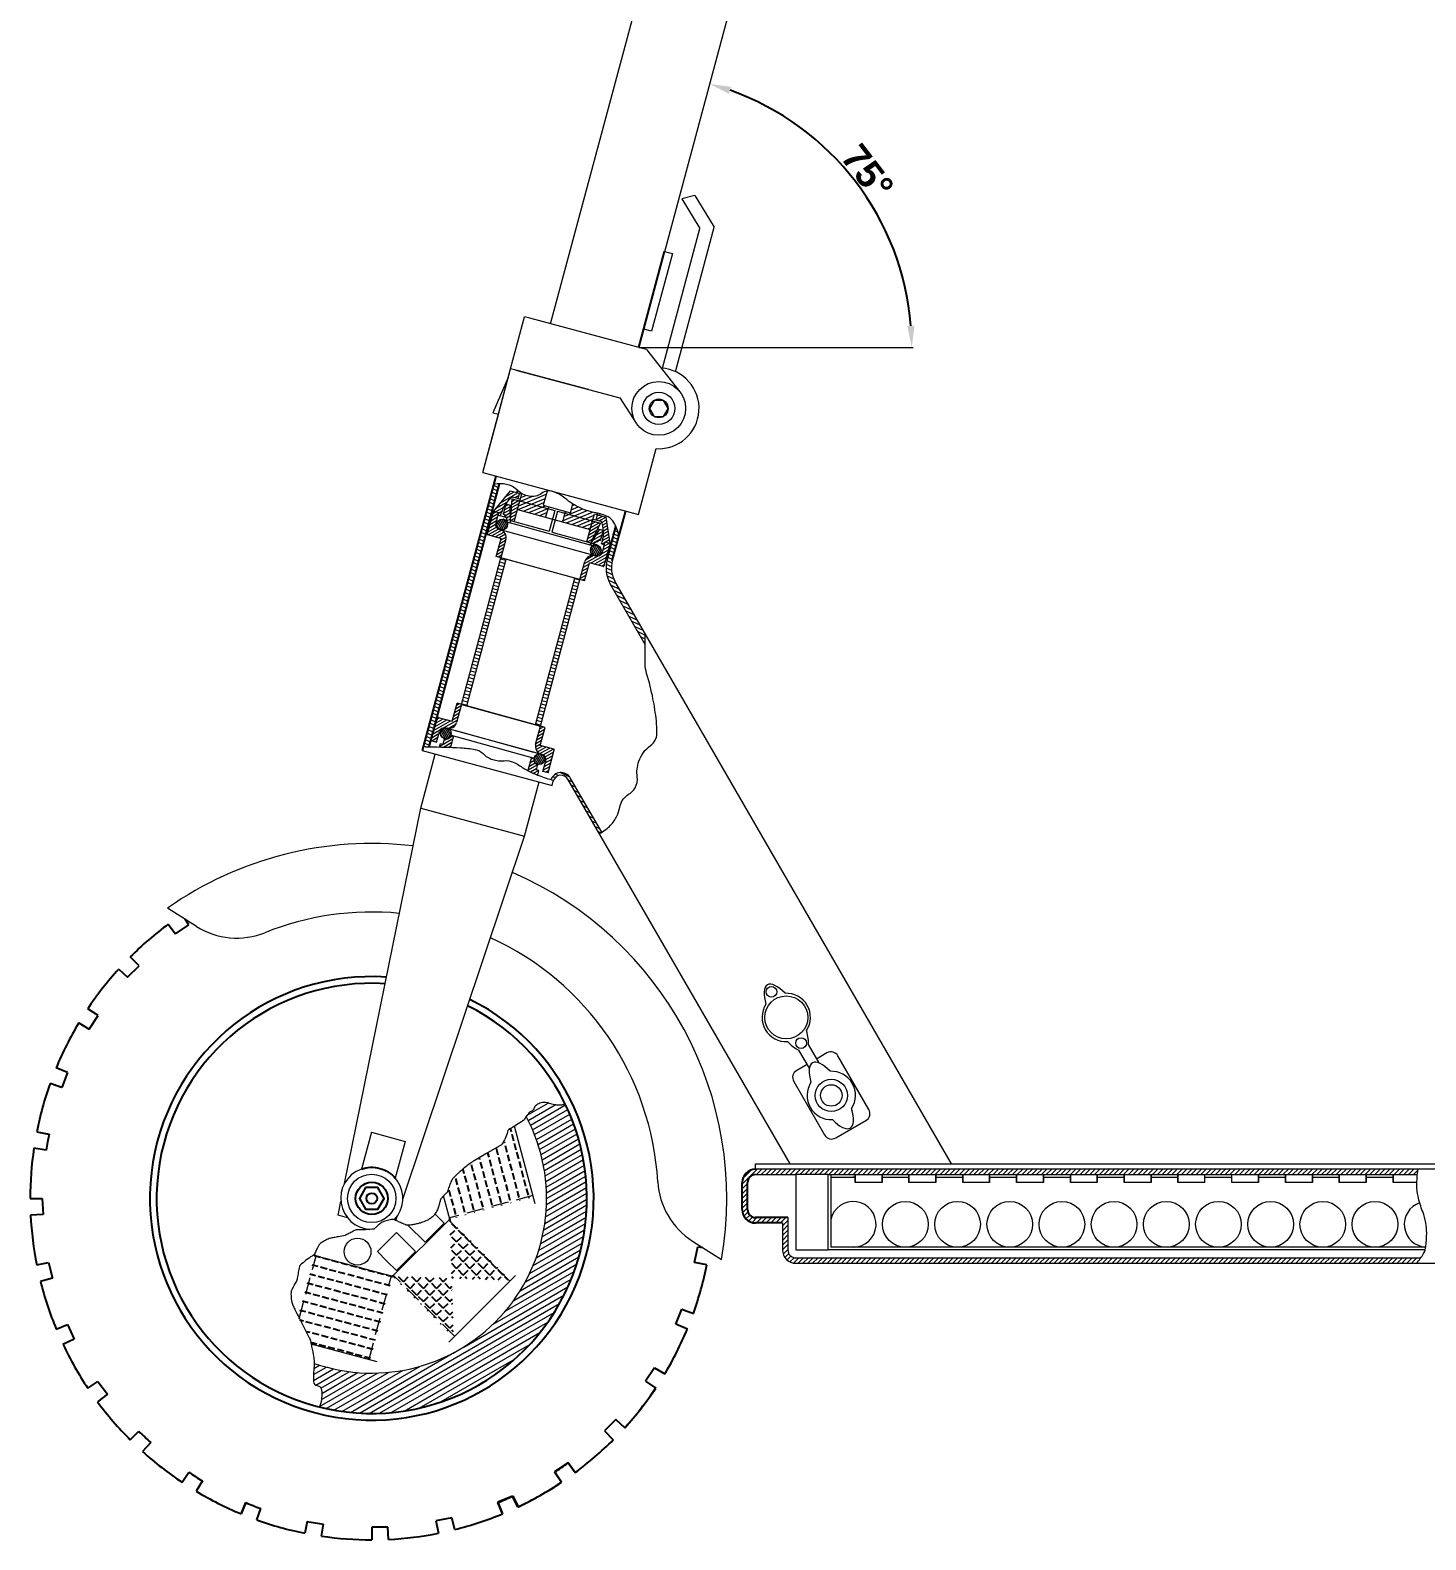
# Model space of a CAD drawing. Header units: millimetres. Extents: x 803 to 2709, y 619 to 2468.
# Drawn here: x 803 to 1322, y 1340 to 1901 of the extents above; entities that cross this region are included whole.
import ezdxf

# ---------------------------------------------------------------- set-up
doc = ezdxf.new("R2010")
doc.units = ezdxf.units.MM
doc.linetypes.add('TRAZOS', pattern=[19.05, 12.7, -6.35])
for name, color, linetype, lineweight in [('01_Contornos', 7, 'Continuous', 20), ('02_Ocultas', 4, 'TRAZOS', 20), ('sombreado', 1, 'Continuous', 18)]:
    doc.layers.add(name, color=color, linetype=linetype, lineweight=lineweight)
doc.layers.add('auxiliar', color=254, linetype='Continuous')
doc.styles.add('EstiloCota', font='arialbd.ttf', dxfattribs={"height": 10})
doc.dimstyles.new('CotasUNE', dxfattribs={"dimtxt": 10, "dimasz": 8, "dimexe": 1.25, "dimexo": 0, "dimtad": 1, "dimtxsty": 'EstiloCota', "dimcen": 2.5, "dimclrd": 256, "dimclrt": 256, "dimadec": 0, "dimazin": 0, "dimtfac": 1, "dimtmove": 0, "dimatfit": 3, "dimfxl": 1, "dimarcsym": 0})

# ---------------------------------------------------------------- blocks, each defined once
blk = doc.blocks.new('*D1')
at = {"layer": '01_Contornos', "lineweight": -2, "transparency": 16777216}
blk.add_arc((1029.32, 1783.04), 101.46, 4.5187, 70.4813, dxfattribs=at)
at = {"layer": '01_Contornos', "transparency": 16777216}
for points in [[(1062.82, 1877.4), (1063.61, 1879.95), (1055.58, 1881.05)], [(1131.8, 1791.09), (1129.13, 1790.98), (1130.78, 1783.04)]]:
    blk.add_solid(points, dxfattribs=at)
at = {"layer": 'Defpoints', "color": 0}
for p in [(1183.32, 2357.77), (1121.28, 1825.92), (1029.32, 1783.04), (1029.32, 1783.04), (1131.33, 1783.04)]:
    blk.add_point(p, dxfattribs=at)
at = {"layer": '01_Contornos', "transparency": 16777216, "insert": (1114.35, 1848.28), "char_height": 10, "attachment_point": 5, "rotation": 307.5, "style": 'EstiloCota'}
blk.add_mtext('75°', dxfattribs=at)

msp = doc.modelspace()

# ---------------------------------------------------------------- hatches: boundary and pattern name
at = {"layer": '01_Contornos', "true_color": 0xf8d731}
h = msp.add_hatch(dxfattribs=at)
h.set_pattern_fill('ANSI31', color=40, scale=0.4, angle=290)
h.set_pattern_definition([(335, (675.5037, 529.142), (0.5367252, 1.1510109), [])])
h.paths.add_polyline_path([(1019.437, 1703.664), (1021.925, 1712.951, 0.0541816), (1020.786, 1716.428), (1017.505, 1704.182, 0.1989124), (1018.704, 1695.076), (1031.689, 1672.585), (1031.689, 1676.585), (1020.436, 1696.076, -0.1989124)])
edge = h.paths.add_edge_path()
edge.add_arc((951.135, 1636.972), 2.746, 227.04724, 241.47194)
edge.add_arc((950.201, 1635.253), 0.789, 241.47194, 268.5598)
edge.add_arc((950.381, 1642.403), 7.942, 268.5598, 270.524)
edge.add_arc((951.002, 1574.475), 59.989, 89.80935, 90.524, ccw=False)
edge.add_line((951.201, 1634.464), (977.419, 1732.308))
edge.add_arc((978.007, 1715.322), 16.996, 91.983, 99.19009)
edge.add_line((975.292, 1732.1), (949.264, 1634.962))
edge = h.paths.add_edge_path()
edge.add_arc((1012.469, 1677.589), 57.532, 253.55246, 255.00251)
edge.add_arc((1000.369, 1620.91), 3, 30, 158.33859, ccw=False)
edge.add_line((1002.967, 1622.41), (1014.647, 1602.179))
edge.add_arc((1005.028, 1619.141), 19.5, 299.55897, 302.49804)
edge.add_line((1015.504, 1602.695), (1003.833, 1622.91))
edge.add_arc((1000.369, 1620.91), 4, 30, 159.74484)
edge.add_line((996.616, 1622.295), (996.179, 1622.412))
h = msp.add_hatch(dxfattribs=at)
h.set_pattern_fill('ANSI31', color=40, scale=0.4, angle=135)
h.set_pattern_definition([(165, (971.2879, 1736.4732), (-0.3287, -1.226726), [])])
h.paths.add_polyline_path([(990.866, 1642.706), (992.794, 1642.175), (1007.401, 1696.688), (1005.472, 1697.219)])
h.paths.add_polyline_path([(979.925, 1704.259), (977.997, 1704.79), (963.39, 1650.277), (965.318, 1649.746)])
h = msp.add_hatch(dxfattribs=at)
h.set_pattern_fill('ANSI31', color=40, scale=0.6)
h.set_pattern_definition([(30, (971.2879, 1736.4732), (-0.9525, 1.649778), [])])
h.paths.add_polyline_path([(1001.847, 1501.716, -0.0408542), (1001.074, 1501.286, -0.0475519), (1000.089, 1501.192, -0.0197365), (998.43, 1501.258, -0.0740815), (996.527, 1501.697, 0.0727926), (994.591, 1502.149, 0.1017585), (992.521, 1501.902, 0.1101736), (990.868, 1500.909, 0.1462664), (990.234, 1499.8, -0.2157183), (989.693, 1499.096, -0.0289247), (989.245, 1498.888, 0.0789052), (988.823, 1498.639, 0.1183631), (988.558, 1498.436, 0.0052142), (987.677, 1497.305, 0.0087481), (987.431, 1496.97, -0.6819546), (908.607, 1405.135, -0.0071335), (908.605, 1404.889, -0.0188617), (908.548, 1403.94, 0.0093833), (908.398, 1402.036, 0.0149854), (908.341, 1400.141, 0.0154248), (908.398, 1398.301, 0.3623277), (909.758, 1396.861, -0.3315012), (911.3, 1395.399, -0.042964), (911.419, 1394.01, -0.0277377), (911.3, 1391.856, -0.0336735), (911.053, 1390.488, -0.0283363), (910.561, 1388.91, 0.638164)])
h = msp.add_hatch(dxfattribs=at)
h.set_pattern_fill('ANSI31', color=40, scale=0.4)
h.paths.add_polyline_path([(1320.036, 1444.357), (1087.714, 1444.357, -0.4142136), (1084.714, 1447.357), (1084.714, 1459.357), (1072.714, 1459.357, -0.4142136), (1069.714, 1462.357), (1069.714, 1472.357, -0.4142136), (1072.714, 1475.357), (1087.714, 1475.357), (1099.714, 1475.357), (1318.79, 1475.357, -0.0113976), (1319.025, 1477.357), (1072.714, 1477.357, 0.4142136), (1067.714, 1472.357), (1067.714, 1462.357, 0.4142136), (1072.714, 1457.357), (1082.714, 1457.357), (1082.714, 1447.357, 0.4142136), (1087.714, 1442.357), (1318.461, 1442.357, 0.0318888)])
at = {"layer": 'auxiliar', "true_color": 0xf8d731}
h = msp.add_hatch(dxfattribs=at)
h.set_pattern_fill('ANGLE', color=40, scale=0.5, angle=45)
h.set_pattern_definition([(45, (1109.7065, 1203.3594), (-2.46957, 2.46957), [2.54, -0.9525]), (135, (1109.7065, 1203.3594), (-2.46957, -2.46957), [2.54, -0.9525])])
edge = h.paths.add_edge_path()
edge.add_line((937.774, 1437.532), (960.482, 1414.824))
edge.add_line((958.988, 1458.745), (981.696, 1436.037))
at = {"layer": 'sombreado', "ltscale": 0.2, "true_color": 0xf8d731}
h = msp.add_hatch(dxfattribs=at)
h.set_pattern_fill('_USER', color=40, angle=29.59359, pattern_type=0)
h.set_pattern_definition([(29.59359, (0.5328, 1287.5394), (-0.4938445, 0.8695502), [])])
h.paths.add_polyline_path([(975.258, 1722.141), (977.186, 1721.61), (976.92, 1720.646), (977.884, 1720.38), (978.15, 1721.344, -0.1733266), (982.335, 1727.452), (984.348, 1726.897), (984.879, 1728.826), (981.505, 1729.755)])
h.paths.add_polyline_path([(1017.175, 1719.926), (1013.801, 1720.856), (1013.27, 1718.928), (1015.283, 1718.373, -0.1733266), (1015.748, 1710.984), (1015.483, 1710.019), (1016.447, 1709.754), (1016.712, 1710.718), (1018.641, 1710.187)])
h = msp.add_hatch(dxfattribs=at)
h.set_pattern_fill('_USER', color=40, angle=29.59359, pattern_type=0)
h.set_pattern_definition([(29.59359, (-123.4419, 1666.0729), (-0.4938445, 0.8695502), [])])
h.paths.add_polyline_path([(981.549, 1718.616), (982.995, 1718.218), (985.12, 1725.93), (982.228, 1726.727)])
h.paths.add_polyline_path([(1015.006, 1717.695), (1012.114, 1718.492), (1009.989, 1710.779), (1011.435, 1710.381)])

# ---------------------------------------------------------------- linework, layer by layer
msp.add_line((1029.318, 1783.041), (1038.894, 1818.78))
at = {"color": 40, "true_color": 0xf8d731}
for p, q in [((976.117, 1735.179), (948.752, 1633.05)), ((977.419, 1732.308), (951.201, 1634.464)), ((1019.437, 1703.664), (1024.414, 1722.238)), ((1017.505, 1704.182), (1020.786, 1716.428)), ((854.356, 1568.517), (857.036, 1564.903)), ((857.036, 1564.903), (862.034, 1568.242)), ((862.034, 1568.242), (860.611, 1570.372)), ((843.493, 1553.026), (840.207, 1556.312)), ((835.909, 1551.798), (839.243, 1548.776)), ((839.243, 1548.776), (843.493, 1553.026)), ((828.277, 1534.485), (824.413, 1537.067)), ((824.938, 1529.488), (828.277, 1534.485)), ((821.078, 1531.801), (824.938, 1529.488)), ((816.834, 1513.389), (812.677, 1515.111)), ((816.834, 1513.389), (814.809, 1507.729)), ((814.809, 1507.729), (810.434, 1509.295)), ((814.67, 1507.779), (810.434, 1509.295)), ((805.45, 1491.286), (809.863, 1490.409)), ((805.45, 1491.286), (810.008, 1490.38)), ((810.008, 1490.38), (809.422, 1487.434)), ((808.981, 1484.463), (804.384, 1485.145)), ((809.422, 1487.434), (808.981, 1484.463)), ((1067.714, 1462.357), (1067.714, 1472.357)), ((1069.714, 1462.357), (1069.714, 1472.357)), ((803.01, 1466.51), (807.51, 1466.51)), ((807.51, 1466.51), (807.805, 1460.506)), ((807.805, 1460.506), (803.163, 1460.278)), ((1084.714, 1459.357), (1072.714, 1459.357)), ((1082.714, 1457.357), (1072.714, 1457.357)), ((1050.011, 1442.64), (1051.184, 1448.535)), ((1051.184, 1448.535), (1053.057, 1448.258)), ((805.45, 1441.733), (809.863, 1442.611)), ((809.863, 1442.611), (811.324, 1436.781)), ((1054.57, 1441.733), (1050.011, 1442.64)), ((811.324, 1436.781), (806.816, 1435.651)), ((1043.049, 1419.688), (1045.349, 1425.241)), ((1045.349, 1425.241), (1049.586, 1423.725)), ((812.677, 1417.909), (816.834, 1419.631)), ((816.834, 1419.631), (819.404, 1414.198)), ((1047.343, 1417.909), (1043.049, 1419.688)), ((819.404, 1414.198), (815.203, 1412.21)), ((824.413, 1395.953), (828.155, 1398.453)), ((828.155, 1398.453), (831.735, 1393.625)), ((1035.081, 1403.532), (1031.742, 1398.535)), ((1031.742, 1398.535), (1035.606, 1395.953)), ((1035.082, 1403.532), (1038.942, 1401.219)), ((831.735, 1393.625), (828.002, 1390.856)), ((1020.776, 1384.244), (1016.526, 1379.994)), ((1024.11, 1381.222), (1020.776, 1384.244)), ((1020.777, 1384.244), (1020.777, 1384.244)), ((1020.777, 1384.244), (1024.111, 1381.222)), ((840.207, 1376.707), (843.389, 1379.889)), ((1016.526, 1379.994), (1019.813, 1376.707)), ((1016.526, 1379.994), (1019.812, 1376.707)), ((1016.631, 1379.889), (1019.813, 1376.707)), ((847.81, 1375.683), (844.79, 1372.347)), ((859.452, 1360.913), (861.952, 1364.655)), ((1002.983, 1368.117), (997.985, 1364.778)), ((997.985, 1364.778), (1000.567, 1360.913)), ((1000.568, 1360.913), (998.068, 1364.655)), ((1005.663, 1364.503), (1002.983, 1368.117)), ((1002.984, 1368.117), (1005.664, 1364.502)), ((1002.984, 1368.117), (1005.664, 1364.502)), ((867.032, 1361.438), (864.719, 1357.578)), ((867.032, 1361.438), (864.719, 1357.578)), ((881.409, 1349.177), (883.131, 1353.335)), ((883.131, 1353.335), (881.409, 1349.177)), ((982.385, 1355.771), (976.832, 1353.471)), ((976.832, 1353.471), (978.61, 1349.177)), ((978.611, 1349.177), (976.889, 1353.334)), ((984.309, 1351.703), (982.385, 1355.771)), ((982.467, 1355.809), (984.394, 1351.743)), ((887.225, 1346.934), (888.741, 1351.171)), ((959.775, 1347.681), (953.879, 1346.508)), ((960.868, 1343.316), (959.775, 1347.681)), ((906.023, 1346.381), (905.142, 1341.968)), ((911.375, 1340.885), (912.035, 1345.336)), ((936.02, 1344.157), (930.01, 1344.157)), ((930.01, 1344.157), (930.01, 1339.51)), ((936.241, 1339.663), (936.02, 1344.157)), ((953.879, 1346.508), (954.786, 1341.95))]:
    msp.add_line(p, q, dxfattribs=at)
msp.add_lwpolyline([(926.206, 1477.429, -0.0747636), (929.585, 1478.065, -0.0747636), (933.002, 1477.678, -0.0747636), (936.154, 1476.304, -0.0747636), (938.763, 1474.064)], format="xyb")
msp.add_lwpolyline([(927.7, 1470.51), (925.391, 1466.51), (927.7, 1462.51), (932.319, 1462.51), (934.629, 1466.51), (932.319, 1470.51)], close=True)
for radius in [6, 2]:
    msp.add_circle((930.01, 1466.51), radius)
for centre, radius, start, end in [((930.01, 1466.51), 127, 126.5625, 135), ((930.01, 1466.51), 127, 137.8125, 146.25), ((930.01, 1466.51), 82.5, 86.22382, 63.77603), ((930.01, 1466.51), 80, 86.46591, 63.53394), ((930.01, 1466.51), 127, 149.0625, 157.5), ((930.01, 1466.51), 127, 160.3125, 168.75), ((930.01, 1466.51), 127, 160.3125, 168.75), ((930.01, 1466.51), 127, 171.5625, 180), ((1072.714, 1472.357), 5, 90, 180), ((1072.714, 1472.357), 3, 90, 180), ((930.01, 1466.51), 127, 182.8125, 191.25), ((1072.714, 1462.357), 5, 180, 270), ((1072.714, 1462.357), 3, 180, 270), ((930.01, 1466.509), 127, 340.31281, 348.75031), ((930.01, 1466.51), 127, 194.0625, 202.5), ((930.01, 1466.509), 127, 329.06281, 337.50031), ((930.01, 1466.51), 127, 205.3125, 213.75), ((930.01, 1466.51), 127, 317.8125, 326.25), ((930.01, 1466.509), 127, 317.81281, 326.20847), ((930.01, 1466.51), 127, 216.5625, 225), ((930.01, 1466.51), 122.5, 225, 227.85434), ((930.01, 1466.51), 127, 306.5625, 315), ((930.01, 1466.509), 127, 306.56281, 315.00031), ((930.01, 1466.509), 127, 306.56281, 315.00031), ((930.01, 1466.51), 127, 227.85434, 236.25), ((930.01, 1466.51), 122.5, 236.25, 239.0625), ((930.01, 1466.509), 122.5, 303.75031, 306.56281), ((930.01, 1466.51), 127, 295.3125, 303.75), ((930.01, 1466.509), 127, 295.35465, 303.75031), ((930.01, 1466.51), 127, 239.0625, 247.5), ((930.01, 1466.51), 127, 239.0625, 247.5), ((930.01, 1466.51), 122.5, 247.5, 250.3125), ((930.01, 1466.509), 122.5, 292.50031, 295.35465), ((930.01, 1466.51), 127, 284.0625, 292.5), ((930.01, 1466.509), 127, 284.06281, 292.50031), ((930.01, 1466.51), 127, 250.3125, 258.70816), ((930.01, 1466.51), 122.5, 258.70816, 261.5625), ((930.01, 1466.51), 127, 261.5625, 270), ((930.01, 1466.51), 127, 272.8125, 281.25)]:
    msp.add_arc(centre, radius, start, end, dxfattribs=at)
msp.add_point((958.988, 1458.745), dxfattribs=at)
for p in [(908.797, 1445.297), (937.774, 1437.532)]:
    msp.add_point(p)
at = {"layer": '01_Contornos'}
for p, q in [((1183.315, 2357.767), (1029.318, 1783.041)), ((996.476, 1791.841), (1121.437, 2258.2)), ((1041.792, 1818.003), (1034.027, 1789.026)), ((1038.894, 1818.78), (1041.792, 1818.003)), ((981.641, 1775.11), (986.817, 1794.429)), ((988.749, 1793.911), (986.817, 1794.429)), ((1032.216, 1782.264), (988.749, 1793.911)), ((1034.027, 1789.026), (1031.129, 1789.802)), ((1029.318, 1783.041), (1131.334, 1783.041)), ((1032.216, 1782.264), (1044.565, 1766.532)), ((971.288, 1736.473), (981.641, 1775.11)), ((983.572, 1774.593), (981.641, 1775.11)), ((984.06, 1774.462), (981.641, 1775.11)), ((983.572, 1774.593), (1022.21, 1764.24)), ((1010.618, 1767.346), (984.06, 1774.462)), ((980.778, 1771.89), (975.059, 1758.756)), ((1022.21, 1764.24), (1028.33, 1754.883)), ((975.059, 1758.756), (977.111, 1758.206)), ((1029.243, 1720.944), (1035.792, 1745.385)), ((971.288, 1736.473), (1029.243, 1720.944)), ((908.667, 1445.78), (908.797, 1445.297))]:
    msp.add_line(p, q, dxfattribs=at)
at = {"layer": '01_Contornos', "color": 40, "true_color": 0xf8d731}
for p, q in [((1050.159, 1839.573), (1045.33, 1838.279)), ((1045.33, 1838.279), (1052.048, 1827.302)), ((1050.159, 1839.573), (1057.36, 1827.808)), ((1038.112, 1775.291), (1052.048, 1827.302)), ((1042.941, 1773.997), (1057.36, 1827.808)), ((976.723, 1756.758), (981.641, 1775.11)), ((971.288, 1736.473), (976.723, 1756.758)), ((1029.243, 1720.944), (1035.792, 1745.385)), ((971.288, 1736.473), (1029.243, 1720.944)), ((981.505, 1729.755), (985.845, 1728.56)), ((983.916, 1729.091), (984.157, 1729.964)), ((979.899, 1724.884), (978.837, 1721.028)), ((979.899, 1724.884), (982.02, 1724.3)), ((981.346, 1724.486), (981.426, 1717.721)), ((981.549, 1718.616), (982.228, 1726.727)), ((982.228, 1726.727), (998.135, 1722.344)), ((982.335, 1727.452), (985.313, 1726.631)), ((982.995, 1718.218), (985.12, 1725.93)), ((984.251, 1722.775), (985.845, 1728.56)), ((975.258, 1722.141), (977.186, 1721.61)), ((977.186, 1721.61), (976.123, 1717.754)), ((979.876, 1719.832), (976.92, 1720.646)), ((977.884, 1720.38), (978.15, 1721.344)), ((978.837, 1721.028), (979.56, 1720.828)), ((979.189, 1719.081), (980.4, 1718.747)), ((979.56, 1720.828), (979.41, 1720.285)), ((981.549, 1718.616), (996.01, 1714.631)), ((984.251, 1722.775), (1011.244, 1715.337)), ((995.677, 1723.776), (994.614, 1719.919)), ((998.135, 1722.344), (996.01, 1714.631)), ((999.099, 1722.078), (996.974, 1714.366)), ((999.099, 1722.078), (1015.006, 1717.695)), ((1001.943, 1722.049), (1000.881, 1718.192)), ((1009.989, 1710.779), (1012.114, 1718.492)), ((1011.244, 1715.337), (1012.838, 1721.121)), ((1012.306, 1719.193), (1015.283, 1718.373)), ((1012.838, 1721.121), (1017.175, 1719.926)), ((1014.766, 1720.59), (1014.918, 1721.139)), ((978.125, 1715.225), (1012.618, 1705.715)), ((1012.156, 1709.253), (980.342, 1718.02)), ((996.974, 1714.366), (1011.435, 1710.381)), ((1014.606, 1715.32), (1011.071, 1709.552)), ((1011.435, 1710.381), (1015.006, 1717.695)), ((1014.606, 1715.32), (1013.934, 1715.5)), ((1016.052, 1714.922), (1014.606, 1715.32)), ((1016.052, 1714.922), (1014.989, 1711.065)), ((976.309, 1705.255), (978.169, 1712.004)), ((1013.681, 1709.571), (1012.466, 1709.896)), ((1014.266, 1711.265), (1014.116, 1710.721)), ((1014.989, 1711.065), (1014.266, 1711.265)), ((1015.483, 1710.019), (1015.748, 1710.984)), ((1015.483, 1710.019), (1016.447, 1709.754)), ((1016.712, 1710.718), (1015.65, 1706.862)), ((1016.712, 1710.718), (1018.641, 1710.187)), ((963.39, 1650.277), (977.997, 1704.79)), ((965.322, 1649.76), (979.928, 1704.273)), ((1009.088, 1696.223), (976.309, 1705.255)), ((1007.401, 1696.688), (977.997, 1704.79)), ((1007.401, 1696.688), (1009.26, 1703.436)), ((1009.088, 1696.223), (1010.947, 1702.971)), ((990.862, 1642.692), (1005.469, 1697.205)), ((992.794, 1642.175), (1007.401, 1696.688)), ((1145.559, 1479.357), (1020.436, 1696.076)), ((1031.689, 1672.585), (1018.704, 1695.076)), ((963.39, 1650.277), (961.53, 1643.529)), ((994.481, 1641.71), (961.703, 1650.742)), ((963.39, 1650.277), (992.794, 1642.175)), ((952.15, 1636.778), (954.488, 1645.262)), ((954.078, 1636.247), (955.14, 1640.103)), ((958.234, 1641.328), (992.727, 1631.817)), ((952.15, 1636.778), (954.078, 1636.247)), ((955.167, 1634.415), (955.534, 1635.748)), ((956.498, 1635.483), (957.029, 1637.411)), ((957.647, 1637.341), (957.171, 1637.472)), ((959.489, 1638.808), (990.339, 1630.306)), ((948.194, 1611.647), (953.582, 1631.756)), ((948.752, 1633.05), (997.048, 1620.109)), ((993.605, 1625.355), (994.667, 1629.211)), ((995.535, 1624.832), (997.871, 1633.307)), ((991.664, 1627.961), (991.184, 1628.094)), ((991.204, 1625.919), (991.736, 1627.847)), ((991.697, 1623.94), (992.169, 1625.653)), ((995.535, 1624.832), (993.605, 1625.355)), ((1015.504, 1602.695), (1003.833, 1622.91)), ((986.831, 1601.295), (992.219, 1621.403)), ((996.179, 1622.412), (996.616, 1622.295)), ((997.048, 1620.109), (997.471, 1621.687)), ((1085.559, 1479.357), (1002.967, 1622.41)), ((919.856, 1472.041), (948.194, 1611.647)), ((948.194, 1611.647), (986.831, 1601.295)), ((941.569, 1466.223), (986.831, 1601.295)), ((864.849, 1567.683), (854.102, 1574.502)), ((1092.269, 1523.697), (1096.187, 1516.909)), ((1091.889, 1516.354), (1087.992, 1514.104)), ((1092.723, 1514.909), (1088.805, 1521.697)), ((1099.25, 1520.604), (1095.353, 1518.354)), ((1114.848, 1499.588), (1103.348, 1519.506)), ((1086.894, 1510.006), (1098.394, 1490.088)), ((1102.492, 1488.99), (1113.75, 1495.49)), ((929.864, 1491.08), (926.206, 1477.429)), ((929.864, 1491.08), (942.421, 1487.716)), ((982.932, 1493.462), (990.654, 1464.642)), ((942.421, 1487.716), (938.763, 1474.064)), ((1072.714, 1479.357), (1706.714, 1479.357)), ((1072.714, 1477.357), (1072.714, 1479.357)), ((1706.714, 1477.357), (1072.714, 1477.357)), ((1072.714, 1475.357), (1087.714, 1475.357)), ((1099.714, 1475.357), (1087.714, 1475.357)), ((1087.714, 1475.357), (1087.714, 1447.357)), ((1099.714, 1447.357), (1099.714, 1475.357)), ((1099.714, 1475.357), (1318.79, 1475.357)), ((1100.714, 1475.357), (1100.714, 1448.357)), ((1100.714, 1474.357), (1109.747, 1474.357)), ((1109.747, 1472.357), (1109.747, 1475.357)), ((1109.747, 1475.357), (1109.747, 1472.357)), ((1119.747, 1472.357), (1109.747, 1472.357)), ((1119.747, 1472.357), (1119.747, 1475.357)), ((1119.747, 1475.357), (1119.747, 1472.357)), ((1119.747, 1474.357), (1129.747, 1474.357)), ((1129.747, 1472.357), (1129.747, 1475.357)), ((1129.747, 1475.357), (1129.747, 1472.357)), ((1139.747, 1472.357), (1129.747, 1472.357)), ((1139.747, 1472.357), (1139.747, 1475.357)), ((1139.747, 1475.357), (1139.747, 1472.357)), ((1139.747, 1474.357), (1149.747, 1474.357)), ((1149.747, 1472.357), (1149.747, 1475.357)), ((1149.747, 1475.357), (1149.747, 1472.357)), ((1159.747, 1472.357), (1149.747, 1472.357)), ((1159.747, 1472.357), (1159.747, 1475.357)), ((1159.747, 1475.357), (1159.747, 1472.357)), ((1159.747, 1474.357), (1169.747, 1474.357)), ((1169.747, 1472.357), (1169.747, 1475.357)), ((1169.747, 1475.357), (1169.747, 1472.357)), ((1179.747, 1472.357), (1169.747, 1472.357)), ((1179.747, 1472.357), (1179.747, 1475.357)), ((1179.747, 1475.357), (1179.747, 1472.357)), ((1179.747, 1474.357), (1189.747, 1474.357)), ((1189.747, 1472.357), (1189.747, 1475.357)), ((1189.747, 1475.357), (1189.747, 1472.357)), ((1199.747, 1472.357), (1189.747, 1472.357)), ((1199.747, 1472.357), (1199.747, 1475.357)), ((1199.747, 1475.357), (1199.747, 1472.357)), ((1199.747, 1474.357), (1209.747, 1474.357)), ((1209.747, 1472.357), (1209.747, 1475.357)), ((1209.747, 1475.357), (1209.747, 1472.357)), ((1219.747, 1472.357), (1209.747, 1472.357)), ((1219.747, 1472.357), (1219.747, 1475.357)), ((1219.747, 1475.357), (1219.747, 1472.357)), ((1219.747, 1474.357), (1229.747, 1474.357)), ((1229.747, 1472.357), (1229.747, 1475.357)), ((1229.747, 1475.357), (1229.747, 1472.357)), ((1239.747, 1472.357), (1229.747, 1472.357)), ((1239.747, 1472.357), (1239.747, 1475.357)), ((1239.747, 1474.357), (1249.747, 1474.357)), ((1239.747, 1472.357), (1239.747, 1472.357)), ((1249.747, 1472.357), (1249.747, 1475.357)), ((1259.747, 1472.357), (1249.747, 1472.357)), ((1249.747, 1472.357), (1249.747, 1472.357)), ((1259.747, 1472.357), (1259.747, 1475.357)), ((1259.747, 1475.357), (1259.747, 1472.357)), ((1259.747, 1474.357), (1269.747, 1474.357)), ((1269.747, 1472.357), (1269.747, 1475.357)), ((1269.747, 1475.357), (1269.747, 1472.357)), ((1279.747, 1472.357), (1269.747, 1472.357)), ((1279.747, 1472.357), (1279.747, 1475.357)), ((1279.747, 1475.357), (1279.747, 1472.357)), ((1279.747, 1474.357), (1289.747, 1474.357)), ((1289.747, 1472.357), (1289.747, 1475.357)), ((1289.747, 1475.357), (1289.747, 1472.357)), ((1299.747, 1472.357), (1289.747, 1472.357)), ((1299.747, 1472.357), (1299.747, 1475.357)), ((1299.747, 1475.357), (1299.747, 1472.357)), ((1299.747, 1474.357), (1309.747, 1474.357)), ((1309.747, 1472.357), (1309.747, 1475.357)), ((1309.747, 1475.357), (1309.747, 1472.357)), ((1318.608, 1472.357), (1309.747, 1472.357)), ((958.988, 1458.745), (956.664, 1467.417)), ((917.465, 1460.26), (918.503, 1465.376)), ((920.95, 1459.326), (917.465, 1460.26)), ((937.774, 1437.532), (958.988, 1458.745)), ((938.92, 1458.319), (939.408, 1459.774)), ((1082.714, 1457.357), (1082.714, 1447.357)), ((1084.714, 1459.357), (1084.714, 1447.357)), ((1049.3, 1450.641), (1060.046, 1443.822)), ((908.797, 1445.297), (937.774, 1437.532)), ((1087.714, 1447.357), (1099.714, 1447.357)), ((1087.714, 1444.357), (1320.036, 1444.357)), ((1321.644, 1447.357), (1099.714, 1447.357)), ((1321.886, 1448.357), (1100.714, 1448.357)), ((983.463, 1437.805), (958.715, 1413.056)), ((1087.714, 1442.357), (1535.233, 1442.357)), ((907.371, 1412.432), (931.877, 1405.865))]:
    msp.add_line(p, q, dxfattribs=at)
at = {"layer": '01_Contornos', "color": 40, "ltscale": 0.2, "true_color": 0xf8d731}
for p, q in [((981.505, 1729.755), (975.258, 1722.141)), ((995.213, 1729.621), (993.749, 1724.307)), ((984.879, 1728.826), (984.348, 1726.897)), ((993.749, 1724.307), (1003.871, 1721.517)), ((1003.871, 1721.517), (1004.777, 1724.804)), ((975.258, 1722.141), (972.92, 1713.658)), ((1013.801, 1720.856), (1013.27, 1718.928)), ((1018.641, 1710.187), (1017.175, 1719.926)), ((973.06, 1713.412), (978.169, 1712.004)), ((977.52, 1715.294), (977.761, 1715.228)), ((979.856, 1711.539), (977.997, 1704.79)), ((1018.641, 1710.187), (1016.303, 1701.703)), ((1016.057, 1701.563), (1010.947, 1702.971)), ((1013.19, 1705.465), (1012.949, 1705.531)), ((954.733, 1645.402), (959.843, 1643.994)), ((959.843, 1643.994), (961.703, 1650.742)), ((957.6, 1641.5), (957.841, 1641.434)), ((990.934, 1635.426), (992.794, 1642.175)), ((992.621, 1634.961), (994.481, 1641.71)), ((955.534, 1635.748), (956.498, 1635.483)), ((960.453, 1638.542), (959.281, 1634.29)), ((997.731, 1633.553), (992.621, 1634.961)), ((989.375, 1630.572), (988.02, 1625.655)), ((993.27, 1631.671), (993.029, 1631.737)), ((992.169, 1625.653), (991.204, 1625.919))]:
    msp.add_line(p, q, dxfattribs=at)
at = {"layer": '01_Contornos', "color": 40, "linetype": 'Continuous', "true_color": 0xf8d731}
for p, q in [((983.997, 1729.384), (984.539, 1729.609)), ((984.488, 1722.71), (994.451, 1726.856)), ((984.628, 1724.144), (994.879, 1728.41)), ((985.056, 1725.697), (989.501, 1727.547)), ((985.484, 1727.251), (987.264, 1727.992)), ((985.53, 1728.646), (985.729, 1728.729)), ((986.476, 1722.162), (994.023, 1725.302)), ((988.465, 1721.614), (994.463, 1724.11)), ((1004.612, 1724.207), (1005.296, 1724.491)), ((979.034, 1715.27), (977.139, 1718.608)), ((979.617, 1715.53), (977.661, 1718.975)), ((980.096, 1715.972), (978.286, 1719.159)), ((980.439, 1716.654), (979.048, 1719.105)), ((990.454, 1721.066), (995.51, 1723.17)), ((992.442, 1720.518), (995.082, 1721.616)), ((994.431, 1719.97), (994.654, 1720.062)), ((1000.985, 1718.57), (1010.055, 1722.345)), ((1001.413, 1720.124), (1008.308, 1722.993)), ((1001.841, 1721.678), (1002.418, 1721.918)), ((1002.386, 1717.778), (1012.02, 1721.787)), ((1004.184, 1722.653), (1006.731, 1723.712)), ((1004.375, 1717.23), (1012.723, 1720.704)), ((1006.363, 1716.682), (1012.295, 1719.15)), ((1013.372, 1720.974), (1014.214, 1721.324)), ((977.419, 1715.542), (976.545, 1717.082)), ((978.336, 1715.213), (976.733, 1718.037)), ((1008.352, 1716.134), (1011.867, 1717.596)), ((1010.341, 1715.586), (1011.439, 1716.043)), ((1012.869, 1705.665), (1011.401, 1708.25)), ((1013.608, 1705.649), (1011.767, 1708.892)), ((1014.22, 1705.859), (1012.26, 1709.31)), ((1014.728, 1706.249), (1012.856, 1709.546)), ((1015.116, 1706.853), (1013.573, 1709.57)), ((1015.239, 1707.921), (1014.553, 1709.129)), ((1011.765, 1706.324), (1011.402, 1706.964)), ((957.382, 1637.46), (955.779, 1640.284)), ((958.08, 1637.517), (956.185, 1640.855)), ((958.663, 1637.776), (956.707, 1641.222)), ((959.142, 1638.219), (957.332, 1641.406)), ((959.485, 1638.901), (958.094, 1641.351)), ((956.465, 1637.789), (955.591, 1639.328)), ((991.915, 1627.911), (990.447, 1630.497)), ((990.811, 1628.571), (990.447, 1629.21)), ((992.654, 1627.896), (990.813, 1631.139)), ((993.265, 1628.105), (991.306, 1631.557)), ((993.774, 1628.496), (991.902, 1631.793)), ((994.161, 1629.099), (992.619, 1631.817)), ((994.285, 1630.167), (993.599, 1631.376))]:
    msp.add_line(p, q, dxfattribs=at)
at = {"layer": '01_Contornos', "color": 40, "true_color": 0xf8d731}
for points in [[(1034.966, 1763.358), (1033.234, 1760.358), (1034.966, 1757.358), (1038.43, 1757.358), (1040.163, 1760.358), (1038.43, 1763.358)], [(939.195, 1439.647), (935.66, 1443.182), (932.124, 1446.718), (939.195, 1453.789), (946.266, 1446.718)]]:
    msp.add_lwpolyline(points, close=True, dxfattribs=at)
for points in [[(1021.925, 1712.951, 0.0793932), (1020.009, 1717.939, 0.144598), (1017.849, 1719.986, 0.0727688), (1013.351, 1721.506, -0.0590411), (1007.768, 1723.224, -0.0728178), (1001.801, 1726.981, 0.1009047), (997.328, 1729.46, 0.2431266), (993.107, 1728.727, -0.2153062), (988.448, 1727.661, -0.1424211), (984.294, 1729.836, 0.1386346), (980.047, 1732.099, 0.0535848), (978.007, 1732.318, 0.0402257), (975.285, 1732.099)], [(1014.647, 1602.179, 0.0674763), (1018.816, 1605.353, 0.0874873), (1021.141, 1608.673, 0.0579248), (1022.245, 1611.998, -0.0775036), (1023.169, 1614.455, -0.1350376), (1025.509, 1616.808, 0.1323624), (1027.907, 1619.194, 0.1658926), (1028.715, 1623.263, -0.1159881), (1029.289, 1629.087, -0.1557124), (1033.644, 1634.959, 0.2328744), (1036.009, 1639.4, 0.0356505), (1035.822, 1644.152, 0.0204196), (1034.569, 1652.353, 0.0269262), (1032.21, 1661.74, -0.0751593), (1031.689, 1665.185), (1031.689, 1671.062), (1031.689, 1676.585)], [(949.264, 1634.962, 0.0630229), (949.824, 1634.559, 0.1187466), (950.181, 1634.464, 0.0085707), (950.453, 1634.462, -0.0031182), (951.201, 1634.464, -0.0132831), (963.017, 1634.111, -0.0287507), (968.446, 1633.489, -0.1577086), (971.369, 1631.952, 0.1219949), (974.963, 1629.727, 0.1065951), (979.241, 1629.301, -0.1345454), (982.629, 1628.775, -0.0398643), (984.664, 1627.659, 0.0224862), (988.197, 1625.559, 0.032573), (992.152, 1623.764, 0.0247958), (997.581, 1622.018)], [(1001.847, 1501.716, -0.0333127), (1001.222, 1501.356, -0.0744004), (1000.913, 1501.258, -0.0396764), (1000.089, 1501.192, -0.0197365), (998.43, 1501.258, -0.0740815), (996.527, 1501.697, 0.0727926), (994.591, 1502.149, 0.1017585), (992.521, 1501.902, 0.1101736), (990.868, 1500.909, 0.1462664), (990.234, 1499.8, -0.2157183), (989.693, 1499.096, -0.0289247), (989.245, 1498.888, 0.047966), (988.978, 1498.752, 0.0085214), (988.716, 1498.578, 0.0306931), (988.647, 1498.524, 0.0437529), (988.535, 1498.407, 0.0050766), (987.677, 1497.305, 0.0336139), (986.798, 1495.973, -0.092065), (986.419, 1495.525, -0.0277946), (986.287, 1495.428, -0.001555), (983.82, 1493.837, -0.0089366), (981.804, 1492.597, 0.0221014), (981.002, 1492.074, 0.1905957), (980.464, 1491.237, -0.0711688), (979.608, 1488.799, -0.0126484), (978.405, 1486.622, -0.1289287), (978.23, 1486.447), (972.371, 1483.031), (968.084, 1480.533, 0.0160196), (967.74, 1480.317, 0.0051683), (966.701, 1479.602, 0.01633), (965.124, 1478.416, 0.0111093), (962.905, 1476.547, 0.0062016), (962.154, 1475.868, 0.0046688), (961.175, 1474.944, 0.0201444), (960.081, 1473.803, 0.0556738), (959.75, 1473.334, 0.0276859), (959.61, 1473.041, 0.0048046), (958.913, 1471.303, 0.0288393), (958.303, 1469.43, -0.0843544), (958.024, 1468.813, -0.0614383), (957.671, 1468.408, 0.0235509), (956.677, 1467.426, 0.0052903), (955.715, 1466.359, 0.0601794), (955.643, 1466.255, 0.0473553), (955.581, 1466.105, 0.0056444), (955.203, 1464.8, 0.0095847), (954.923, 1463.714, -0.0136674), (954.721, 1462.954, -0.0506222), (954.416, 1462.21, -0.0270275), (953.638, 1460.923, -0.023032), (953.041, 1460.127, -0.0312906), (952.54, 1459.593, -0.0356287), (951.976, 1459.132, -0.0262717), (951.14, 1458.608, -0.0312568), (949.815, 1457.975, -0.0237773), (947.993, 1457.339, -0.0160198), (946.693, 1456.999, -0.0139941), (945.185, 1456.699, -0.0315619), (943.371, 1456.508, -0.1036939), (942.818, 1456.6, -0.0087821), (942.438, 1456.756, -0.0018787), (940.678, 1457.521, -0.0055986), (939.311, 1458.141, 0.0089782), (938.455, 1458.521, 0.11852), (937.738, 1458.64, 0.0447297), (935.857, 1458.336, 0.0340987), (933.992, 1457.721, 0.0847488), (933.317, 1457.302, 0.0058214), (932.772, 1456.808, -0.0045027), (932.069, 1456.168, -0.0030248), (931.056, 1455.272, -0.0225349), (930.914, 1455.159, -0.1337769), (930.756, 1455.099, -0.0070642), (927.622, 1454.843, -0.0288941), (924.633, 1454.814, 0.1103752), (923.853, 1454.679, 0.0350328), (923.255, 1454.381, -0.014523), (921.844, 1453.605, -0.0019988), (920.32, 1452.832, -0.0354372), (920.231, 1452.795, -0.0293922), (920.083, 1452.755, -0.0017675), (917.595, 1452.243, -0.0040724), (915.896, 1451.914, 0.0055996), (914.661, 1451.671, 0.0532699), (913.744, 1451.376, 0.0271205), (912.063, 1450.516, 0.0331367), (910.872, 1449.714, 0.0777638), (910.45, 1449.267, 0.0201071), (910.23, 1448.915, 0.0071049), (909.66, 1447.888, 0.036999), (909.048, 1446.511, -0.067846), (908.667, 1445.78, -0.1110224), (907.882, 1445.071, 0.0411876), (905.548, 1443.489, 0.0109164), (903.384, 1441.668, 0.1186841), (903.233, 1441.453, 0.0388676), (903.139, 1441.149, 0.0056914), (902.688, 1439.031, 0.0145143), (902.307, 1436.807, -0.0438321), (902.138, 1436.079, -0.0643478), (901.803, 1435.376, 0.0267404), (900.877, 1433.755, 0.0066906), (900.284, 1432.535, 0.0178242), (900.084, 1432.066, 0.0776139), (899.989, 1431.628, 0.0261546), (899.982, 1430.306, 0.0405033), (900.287, 1427.921, 0.0614941), (900.804, 1426.42, 0.0030318), (901.538, 1424.939, 0.0010796), (903.635, 1420.797, 0.0029609), (905.649, 1416.895, -0.00588), (906.653, 1414.924, -0.0524269), (907.178, 1413.503, -0.0189882), (908.054, 1409.424, -0.0131498), (908.544, 1406.118, -0.03576), (908.605, 1404.889, -0.0188617), (908.548, 1403.94, 0.0093833), (908.398, 1402.036, 0.0149854), (908.341, 1400.141, 0.0154248), (908.398, 1398.301, 0.3623277), (909.758, 1396.861, -0.3315012), (911.3, 1395.399, -0.042964), (911.419, 1394.01, -0.0277377), (911.3, 1391.856, -0.0336735), (911.053, 1390.488, -0.0283363), (910.561, 1388.91)], [(1318.461, 1442.357, 0.0568501), (1321.083, 1446.049, 0.0947795), (1321.928, 1448.647, 0.0314501), (1322.242, 1453.633, 0.0420777), (1321.928, 1457.357, 0.0504229), (1320.758, 1461.603, -0.0372469), (1319.025, 1467.3, -0.0552596), (1318.593, 1471.195, -0.0349961), (1319.025, 1477.357)]]:
    msp.add_lwpolyline(points, format="xyb", dxfattribs=at)
msp.add_lwpolyline([(953.492, 1460.706), (956.873, 1457.324), (949.802, 1450.253), (943.475, 1456.58)], dxfattribs=at)
at = {"layer": '01_Contornos'}
for centre, radius in [((1036.698, 1760.358), 10), ((1036.698, 1760.358), 6), ((930.01, 1466.51), 9)]:
    msp.add_circle(centre, radius, dxfattribs=at)
at = {"layer": '01_Contornos', "color": 40, "true_color": 0xf8d731}
for centre, radius in [((1036.698, 1760.358), 3.5), ((978.527, 1717.189), 1.985), ((1013.279, 1707.607), 1.985), ((957.573, 1639.436), 1.985), ((992.325, 1629.854), 1.985), ((1078.621, 1543.335), 2), ((1084.121, 1533.809), 8), ((1089.621, 1524.283), 2), ((1100.871, 1504.797), 6), ((1100.871, 1504.797), 4), ((1128.414, 1456.857), 8.5), ((1147.814, 1456.857), 8.5), ((1167.214, 1456.857), 8.5), ((1186.614, 1456.857), 8.5), ((1206.014, 1456.857), 8.5), ((1225.414, 1456.857), 8.5), ((1244.814, 1456.857), 8.5), ((1264.214, 1456.857), 8.5), ((1283.614, 1456.857), 8.5), ((1303.014, 1456.857), 8.5), ((924.706, 1446.718), 5)]:
    msp.add_circle(centre, radius, dxfattribs=at)
for centre, radius, start, end in [((1036.698, 1760.358), 15, 266.53696, 86.31979), ((988.787, 1718.543), 11, 125.91378, 165.24655), ((978.657, 1717.153), 2, 74.58488, 82.9085), ((978.414, 1718.551), 2, 344.59359, 60.11607), ((1005.178, 1714.027), 11, 343.94062, 23.27339), ((978.657, 1717.153), 2, 246.26125, 254.58488), ((1014.084, 1708.722), 2, 89.0711, 164.59359), ((1013.15, 1707.643), 2, 66.26125, 74.58488), ((1013.15, 1707.643), 2, 254.58488, 262.9085), ((1029.096, 1701.076), 12, 165, 210), ((1029.096, 1701.076), 10, 165, 210), ((957.703, 1639.4), 2, 74.58488, 82.9085), ((957.703, 1639.4), 2, 246.26125, 254.58488), ((957.561, 1639.339), 2, 254.59359, 344.59359), ((992.267, 1629.775), 2, 164.59359, 254.59359), ((992.196, 1629.889), 2, 66.26125, 74.58488), ((992.196, 1629.889), 2, 254.58488, 262.9085), ((1000.369, 1620.91), 4, 30, 159.74484), ((1000.369, 1620.91), 3, 30, 165), ((930.01, 1466.51), 132.001, 83.32825, 125.10317), ((930.01, 1466.51), 132.001, 350.10317, 66.67175), ((930.01, 1466.51), 106.517, 84.48098, 111.89344), ((879.851, 1591.325), 28, 237.60317, 291.89344), ((930.01, 1466.51), 106.517, 3.3129, 65.51902), ((1084.121, 1533.809), 9, 147.10318, 272.89682), ((1084.121, 1533.809), 9, 327.10318, 92.89682), ((1100.75, 1518.006), 3, 30, 120), ((1089.492, 1511.506), 3, 120, 210), ((1100.871, 1504.797), 9, 327.10318, 92.89682), ((1100.871, 1504.797), 9, 147.10318, 272.89682), ((1112.25, 1498.088), 3, 300, 30), ((930.01, 1466.51), 65, 250.77519, 27.94403), ((1100.992, 1491.588), 3, 210, 300), ((1064.302, 1474.284), 28, 183.3129, 237.60317), ((1109.014, 1465.857), 8.5, 85.05043, 90), ((1109.014, 1456.857), 8.5, 270, 167.5463), ((1322.414, 1456.857), 8.5, 109.0136, 266.45689), ((1087.714, 1447.357), 5, 180, 270), ((1087.714, 1447.357), 3, 180, 270)]:
    msp.add_arc(centre, radius, start, end, dxfattribs=at)
at = {"layer": '01_Contornos', "color": 40, "ltscale": 0.2, "true_color": 0xf8d731}
for centre, radius, start, end in [((973.113, 1713.605), 0.2, 164.59359, 254.59359), ((978.051, 1717.223), 2, 164.59359, 254.59359), ((976.964, 1712.336), 3, 344.59359, 74.59359), ((1012.152, 1702.639), 3, 74.59359, 164.59359), ((1013.722, 1707.393), 2, 254.59359, 344.59359), ((1016.11, 1701.756), 0.2, 254.59359, 344.59359), ((954.68, 1645.209), 0.2, 74.59359, 164.59359), ((957.069, 1639.572), 2, 74.59359, 164.59359), ((958.638, 1644.326), 3, 254.59359, 344.59359), ((993.826, 1634.629), 3, 164.59359, 254.59359), ((992.739, 1629.742), 2, 344.59359, 74.59359), ((997.678, 1633.36), 0.2, 344.59359, 74.59359)]:
    msp.add_arc(centre, radius, start, end, dxfattribs=at)
at = {"layer": '01_Contornos'}
msp.add_arc((930.01, 1466.51), 11.562, 316.46823, 266.4792, dxfattribs=at)
at = {"layer": '01_Contornos', "color": 40, "true_color": 0xf8d731}
for centre, start_param, end_param in [((1084.121, 1533.809), 5.3216522, 7.2447184), ((1084.121, 1533.809), 9.8362948, 10.3863111), ((1084.121, 1533.809), 8.4632448, 9.0132611), ((1100.871, 1504.797), 5.3216522, 7.2447184), ((1100.871, 1504.797), 8.4632448, 10.3863111)]:
    msp.add_ellipse(centre, major_axis=(-7, 12.124), ratio=0.3571429, start_param=start_param, end_param=end_param, dxfattribs=at)
at = {"layer": '02_Ocultas', "color": 40, "ltscale": 0.5, "true_color": 0xf8d731}
for p, q in [((989.878, 1467.54), (958.858, 1459.228)), ((981.342, 1435.684), (958.634, 1458.392)), ((902.994, 1421.71), (909.279, 1445.167)), ((928.98, 1406.642), (937.291, 1437.662)), ((960.836, 1415.178), (938.128, 1437.886))]:
    msp.add_line(p, q, dxfattribs=at)
at = {"layer": 'auxiliar', "color": 40, "linetype": 'Continuous', "true_color": 0xf8d731}
for p, q in [((981.477, 1492.508), (981.796, 1491.32)), ((982.042, 1490.4), (982.7, 1487.946)), ((973.061, 1483.434), (973.483, 1481.861)), ((976.199, 1485.218), (976.857, 1482.765)), ((979.222, 1487.433), (979.326, 1487.042)), ((979.573, 1486.122), (980.23, 1483.669)), ((980.477, 1482.749), (981.134, 1480.295)), ((982.946, 1487.026), (983.604, 1484.573)), ((983.85, 1483.653), (984.507, 1481.199)), ((963.849, 1477.333), (964.266, 1475.776)), ((966.983, 1479.133), (967.64, 1476.68)), ((969.934, 1481.611), (970.11, 1480.957)), ((970.356, 1480.037), (971.013, 1477.583)), ((973.73, 1480.941), (974.387, 1478.487)), ((974.633, 1477.567), (975.291, 1475.114)), ((977.103, 1481.845), (977.76, 1479.391)), ((978.007, 1478.471), (978.664, 1476.018)), ((981.38, 1479.375), (982.038, 1476.922)), ((984.754, 1480.279), (985.411, 1477.826)), ((985.658, 1476.906), (986.315, 1474.452)), ((961.139, 1473.952), (961.797, 1471.498)), ((964.513, 1474.856), (965.17, 1472.402)), ((965.417, 1471.482), (966.074, 1469.029)), ((967.886, 1475.759), (968.544, 1473.306)), ((968.79, 1472.386), (969.448, 1469.933)), ((971.26, 1476.663), (971.917, 1474.21)), ((972.164, 1473.29), (972.821, 1470.836)), ((975.537, 1474.194), (976.195, 1471.74)), ((978.911, 1475.098), (979.568, 1472.644)), ((979.815, 1471.724), (980.472, 1469.271)), ((982.284, 1476.002), (982.942, 1473.548)), ((983.188, 1472.628), (983.846, 1470.175)), ((986.562, 1473.532), (987.219, 1471.079)), ((958.67, 1469.674), (959.327, 1467.221)), ((959.574, 1466.301), (960.231, 1463.847)), ((962.043, 1470.578), (962.701, 1468.125)), ((962.947, 1467.205), (963.605, 1464.751)), ((966.321, 1468.109), (966.978, 1465.655)), ((969.694, 1469.012), (970.352, 1466.559)), ((970.598, 1465.639), (971.256, 1463.186)), ((973.068, 1469.916), (973.725, 1467.463)), ((973.972, 1466.543), (974.629, 1464.089)), ((976.441, 1470.82), (977.099, 1468.367)), ((977.345, 1467.447), (978.003, 1464.993)), ((980.719, 1468.351), (981.376, 1465.897)), ((984.092, 1469.255), (984.75, 1466.801)), ((984.996, 1465.881), (985.038, 1465.726)), ((987.466, 1470.159), (988.123, 1467.705)), ((988.37, 1466.785), (988.411, 1466.629)), ((960.478, 1462.927), (961.135, 1460.474)), ((963.851, 1463.831), (964.509, 1461.378)), ((964.755, 1460.458), (964.797, 1460.302)), ((967.225, 1464.735), (967.882, 1462.282)), ((968.129, 1461.362), (968.17, 1461.206)), ((971.502, 1462.266), (971.544, 1462.11)), ((974.876, 1463.169), (974.917, 1463.014)), ((978.249, 1464.073), (978.291, 1463.918)), ((981.623, 1464.977), (981.664, 1464.822)), ((961.382, 1459.554), (961.423, 1459.398)), ((910.925, 1444.507), (908.742, 1445.092)), ((914.299, 1443.603), (911.845, 1444.26)), ((917.672, 1442.699), (915.219, 1443.356)), ((909.117, 1437.76), (906.934, 1438.345)), ((910.021, 1441.133), (907.838, 1441.718)), ((913.395, 1440.229), (910.941, 1440.887)), ((916.768, 1439.326), (914.315, 1439.983)), ((920.142, 1438.422), (917.688, 1439.079)), ((921.046, 1441.795), (918.592, 1442.453)), ((923.515, 1437.518), (921.062, 1438.175)), ((924.419, 1440.891), (921.966, 1441.549)), ((927.793, 1439.987), (925.339, 1440.645)), ((931.166, 1439.083), (928.713, 1439.741)), ((934.54, 1438.179), (932.086, 1438.837)), ((937.719, 1437.327), (935.46, 1437.933)), ((908.213, 1434.386), (906.03, 1434.971)), ((911.587, 1433.482), (909.133, 1434.14)), ((912.491, 1436.856), (910.037, 1437.513)), ((914.96, 1432.579), (912.507, 1433.236)), ((915.864, 1435.952), (913.411, 1436.609)), ((918.334, 1431.675), (915.88, 1432.332)), ((919.238, 1435.048), (916.784, 1435.706)), ((922.611, 1434.144), (920.158, 1434.802)), ((925.985, 1433.24), (923.531, 1433.898)), ((926.889, 1436.614), (924.435, 1437.271)), ((929.358, 1432.336), (926.905, 1432.994)), ((930.262, 1435.71), (927.809, 1436.367)), ((932.732, 1431.432), (930.278, 1432.09)), ((933.636, 1434.806), (931.182, 1435.463)), ((936.816, 1433.954), (934.556, 1434.559)), ((906.406, 1427.639), (904.222, 1428.224)), ((907.31, 1431.013), (905.126, 1431.598)), ((909.779, 1426.735), (907.326, 1427.393)), ((910.683, 1430.109), (908.23, 1430.766)), ((913.153, 1425.832), (910.699, 1426.489)), ((914.057, 1429.205), (911.603, 1429.862)), ((917.43, 1428.301), (914.977, 1428.959)), ((920.803, 1427.397), (918.35, 1428.055)), ((921.707, 1430.771), (919.254, 1431.428)), ((924.177, 1426.493), (921.724, 1427.151)), ((925.081, 1429.867), (922.627, 1430.524)), ((928.454, 1428.963), (926.001, 1429.62)), ((931.828, 1428.059), (929.374, 1428.716)), ((935.008, 1427.207), (932.748, 1427.812)), ((935.912, 1430.58), (933.652, 1431.186)), ((904.598, 1420.892), (903.316, 1421.236)), ((905.502, 1424.266), (903.318, 1424.851)), ((908.875, 1423.362), (906.422, 1424.019)), ((912.249, 1422.458), (909.795, 1423.115)), ((915.622, 1421.554), (913.169, 1422.212)), ((916.526, 1424.928), (914.073, 1425.585)), ((918.996, 1420.65), (916.542, 1421.308)), ((919.9, 1424.024), (917.446, 1424.681)), ((923.273, 1423.12), (920.82, 1423.777)), ((926.647, 1422.216), (924.193, 1422.873)), ((927.55, 1425.589), (925.097, 1426.247)), ((930.02, 1421.312), (927.567, 1421.969)), ((930.924, 1424.685), (928.471, 1425.343)), ((933.2, 1420.46), (930.94, 1421.065)), ((934.104, 1423.833), (931.844, 1424.439)), ((907.971, 1419.988), (905.518, 1420.646)), ((907.067, 1416.615), (905.895, 1416.929)), ((910.441, 1415.711), (907.987, 1416.368)), ((911.345, 1419.085), (908.891, 1419.742)), ((913.814, 1414.807), (911.361, 1415.465)), ((914.718, 1418.181), (912.265, 1418.838)), ((918.092, 1417.277), (915.638, 1417.934)), ((921.465, 1416.373), (919.012, 1417.03)), ((922.369, 1419.746), (919.916, 1420.404)), ((924.839, 1415.469), (922.385, 1416.126)), ((925.743, 1418.842), (923.289, 1419.5)), ((928.212, 1414.565), (925.759, 1415.222)), ((929.116, 1417.938), (926.663, 1418.596)), ((932.296, 1417.086), (930.036, 1417.692)), ((909.537, 1412.338), (907.232, 1412.955)), ((912.91, 1411.434), (910.457, 1412.091)), ((916.284, 1410.53), (913.83, 1411.187)), ((917.188, 1413.903), (914.734, 1414.561)), ((919.657, 1409.626), (917.204, 1410.283)), ((920.561, 1412.999), (918.108, 1413.657)), ((923.935, 1412.095), (921.481, 1412.753)), ((927.308, 1411.191), (924.855, 1411.849)), ((930.488, 1410.339), (928.228, 1410.945)), ((931.392, 1413.713), (929.132, 1414.318)), ((923.031, 1408.722), (920.577, 1409.379)), ((926.404, 1407.818), (923.951, 1408.475)), ((929.584, 1406.966), (927.324, 1407.571))]:
    msp.add_line(p, q, dxfattribs=at)
at = {"layer": 'sombreado', "color": 40, "linetype": 'Continuous', "ltscale": 0.2, "true_color": 0xf8d731}
for p, q in [((979.644, 1723.957), (980.826, 1724.629)), ((976.327, 1718.492), (973.867, 1717.096)), ((976.702, 1719.856), (974.243, 1718.459)), ((977.078, 1721.219), (974.619, 1719.822)), ((976.213, 1721.878), (974.994, 1721.186)), ((978.893, 1721.23), (981.368, 1722.636)), ((979.268, 1722.594), (981.354, 1723.778)), ((979.439, 1720.391), (981.381, 1721.494)), ((980.105, 1719.619), (981.395, 1720.351)), ((980.412, 1718.643), (981.409, 1719.209)), ((976.334, 1716.197), (973.116, 1714.369)), ((977.084, 1715.472), (973.326, 1713.338)), ((976.052, 1717.186), (973.491, 1715.732)), ((978.308, 1715.018), (974.69, 1712.963)), ((979.177, 1714.361), (976.053, 1712.587)), ((979.72, 1713.52), (977.416, 1712.211)), ((981.013, 1717.835), (981.422, 1718.067)), ((1012.202, 1711.397), (1015.615, 1713.336)), ((1013.283, 1713.161), (1015.991, 1714.699)), ((1014.364, 1714.925), (1014.911, 1715.236)), ((978.65, 1707.162), (976.498, 1705.939)), ((979.026, 1708.525), (976.874, 1707.303)), ((979.401, 1709.888), (977.249, 1708.666)), ((979.777, 1711.252), (977.625, 1710.03)), ((979.959, 1712.505), (978.001, 1711.393)), ((1011.121, 1709.634), (1015.239, 1711.972)), ((1017.934, 1707.622), (1015.241, 1706.093)), ((1018.31, 1708.985), (1015.85, 1707.588)), ((1018.479, 1710.231), (1016.226, 1708.952)), ((1017.115, 1710.607), (1016.602, 1710.315)), ((978.274, 1705.798), (976.989, 1705.068)), ((1010.795, 1702.417), (1008.643, 1701.195)), ((1014.06, 1705.422), (1009.018, 1702.558)), ((1012.4, 1705.629), (1009.458, 1703.958)), ((1017.558, 1706.258), (1011.501, 1702.818)), ((1017.182, 1704.895), (1012.865, 1702.443)), ((1016.807, 1703.532), (1014.228, 1702.067)), ((1016.431, 1702.168), (1015.591, 1701.691)), ((1009.668, 1698.327), (1007.515, 1697.105)), ((1010.043, 1699.69), (1007.891, 1698.468)), ((1010.419, 1701.054), (1008.267, 1699.832)), ((1009.292, 1696.964), (1008.347, 1696.427)), ((959.996, 1644.548), (962.148, 1645.77)), ((960.371, 1645.911), (962.523, 1647.133)), ((960.747, 1647.275), (962.899, 1648.497)), ((961.123, 1648.638), (963.275, 1649.86)), ((961.499, 1650.001), (962.444, 1650.538)), ((952.856, 1639.343), (955.549, 1640.872)), ((953.232, 1640.707), (959.289, 1644.146)), ((953.608, 1642.07), (957.926, 1644.522)), ((953.984, 1643.433), (956.562, 1644.898)), ((954.359, 1644.797), (955.199, 1645.274)), ((956.73, 1641.543), (961.772, 1644.407)), ((958.391, 1641.336), (961.332, 1643.007)), ((992.14, 1639.803), (994.292, 1641.026)), ((992.516, 1641.167), (993.802, 1641.897)), ((952.312, 1636.734), (954.565, 1638.013)), ((952.481, 1637.98), (954.94, 1639.377)), ((953.675, 1636.358), (954.189, 1636.65)), ((955.259, 1634.75), (960.178, 1637.543)), ((956.632, 1634.38), (959.802, 1636.18)), ((956.864, 1636.811), (957.824, 1637.356)), ((958.549, 1634.318), (959.426, 1634.816)), ((959.129, 1638.098), (960.088, 1638.642)), ((990.831, 1634.46), (992.79, 1635.572)), ((991.013, 1635.713), (993.165, 1636.935)), ((991.07, 1633.445), (993.374, 1634.754)), ((991.389, 1637.077), (993.541, 1638.299)), ((991.613, 1632.604), (994.737, 1634.378)), ((991.765, 1638.44), (993.917, 1639.662)), ((988.428, 1627.137), (990.759, 1628.461)), ((988.804, 1628.501), (990.311, 1629.357)), ((989.18, 1629.864), (990.083, 1630.377)), ((992.482, 1631.947), (996.101, 1634.002)), ((993.707, 1631.493), (997.464, 1633.627)), ((994.088, 1627.109), (996.547, 1628.506)), ((994.456, 1630.768), (997.675, 1632.596)), ((994.464, 1628.473), (996.923, 1629.869)), ((994.739, 1629.779), (997.299, 1631.233)), ((988.053, 1625.774), (991.714, 1627.853)), ((988.983, 1625.152), (991.366, 1626.506)), ((990.082, 1624.626), (991.981, 1625.705)), ((991.23, 1624.128), (991.845, 1624.477)), ((993.712, 1625.746), (996.172, 1627.143)), ((994.57, 1625.093), (995.796, 1625.779))]:
    msp.add_line(p, q, dxfattribs=at)
at = {"layer": 'sombreado', "color": 40, "ltscale": 0.2, "true_color": 0xf8d731}
msp.add_line((960.733, 1640.637), (990.137, 1632.534), dxfattribs=at)

# ---------------------------------------------------------------- dimensions: what is measured, and where the dimension line sits
at = {"layer": '01_Contornos'}
dim = msp.add_angular_dim_2l(base=(1121.276, 1825.922), line1=((1029.318, 1783.041), (1183.315, 2357.767)), line2=((1029.318, 1783.041), (1131.334, 1783.041)), dimstyle='CotasUNE', dxfattribs=at)
dim.commit()
dim.dimension.update_dxf_attribs({"geometry": '*D1', "text_midpoint": (1114.345, 1848.285)})

doc.saveas('drawing.dxf')
